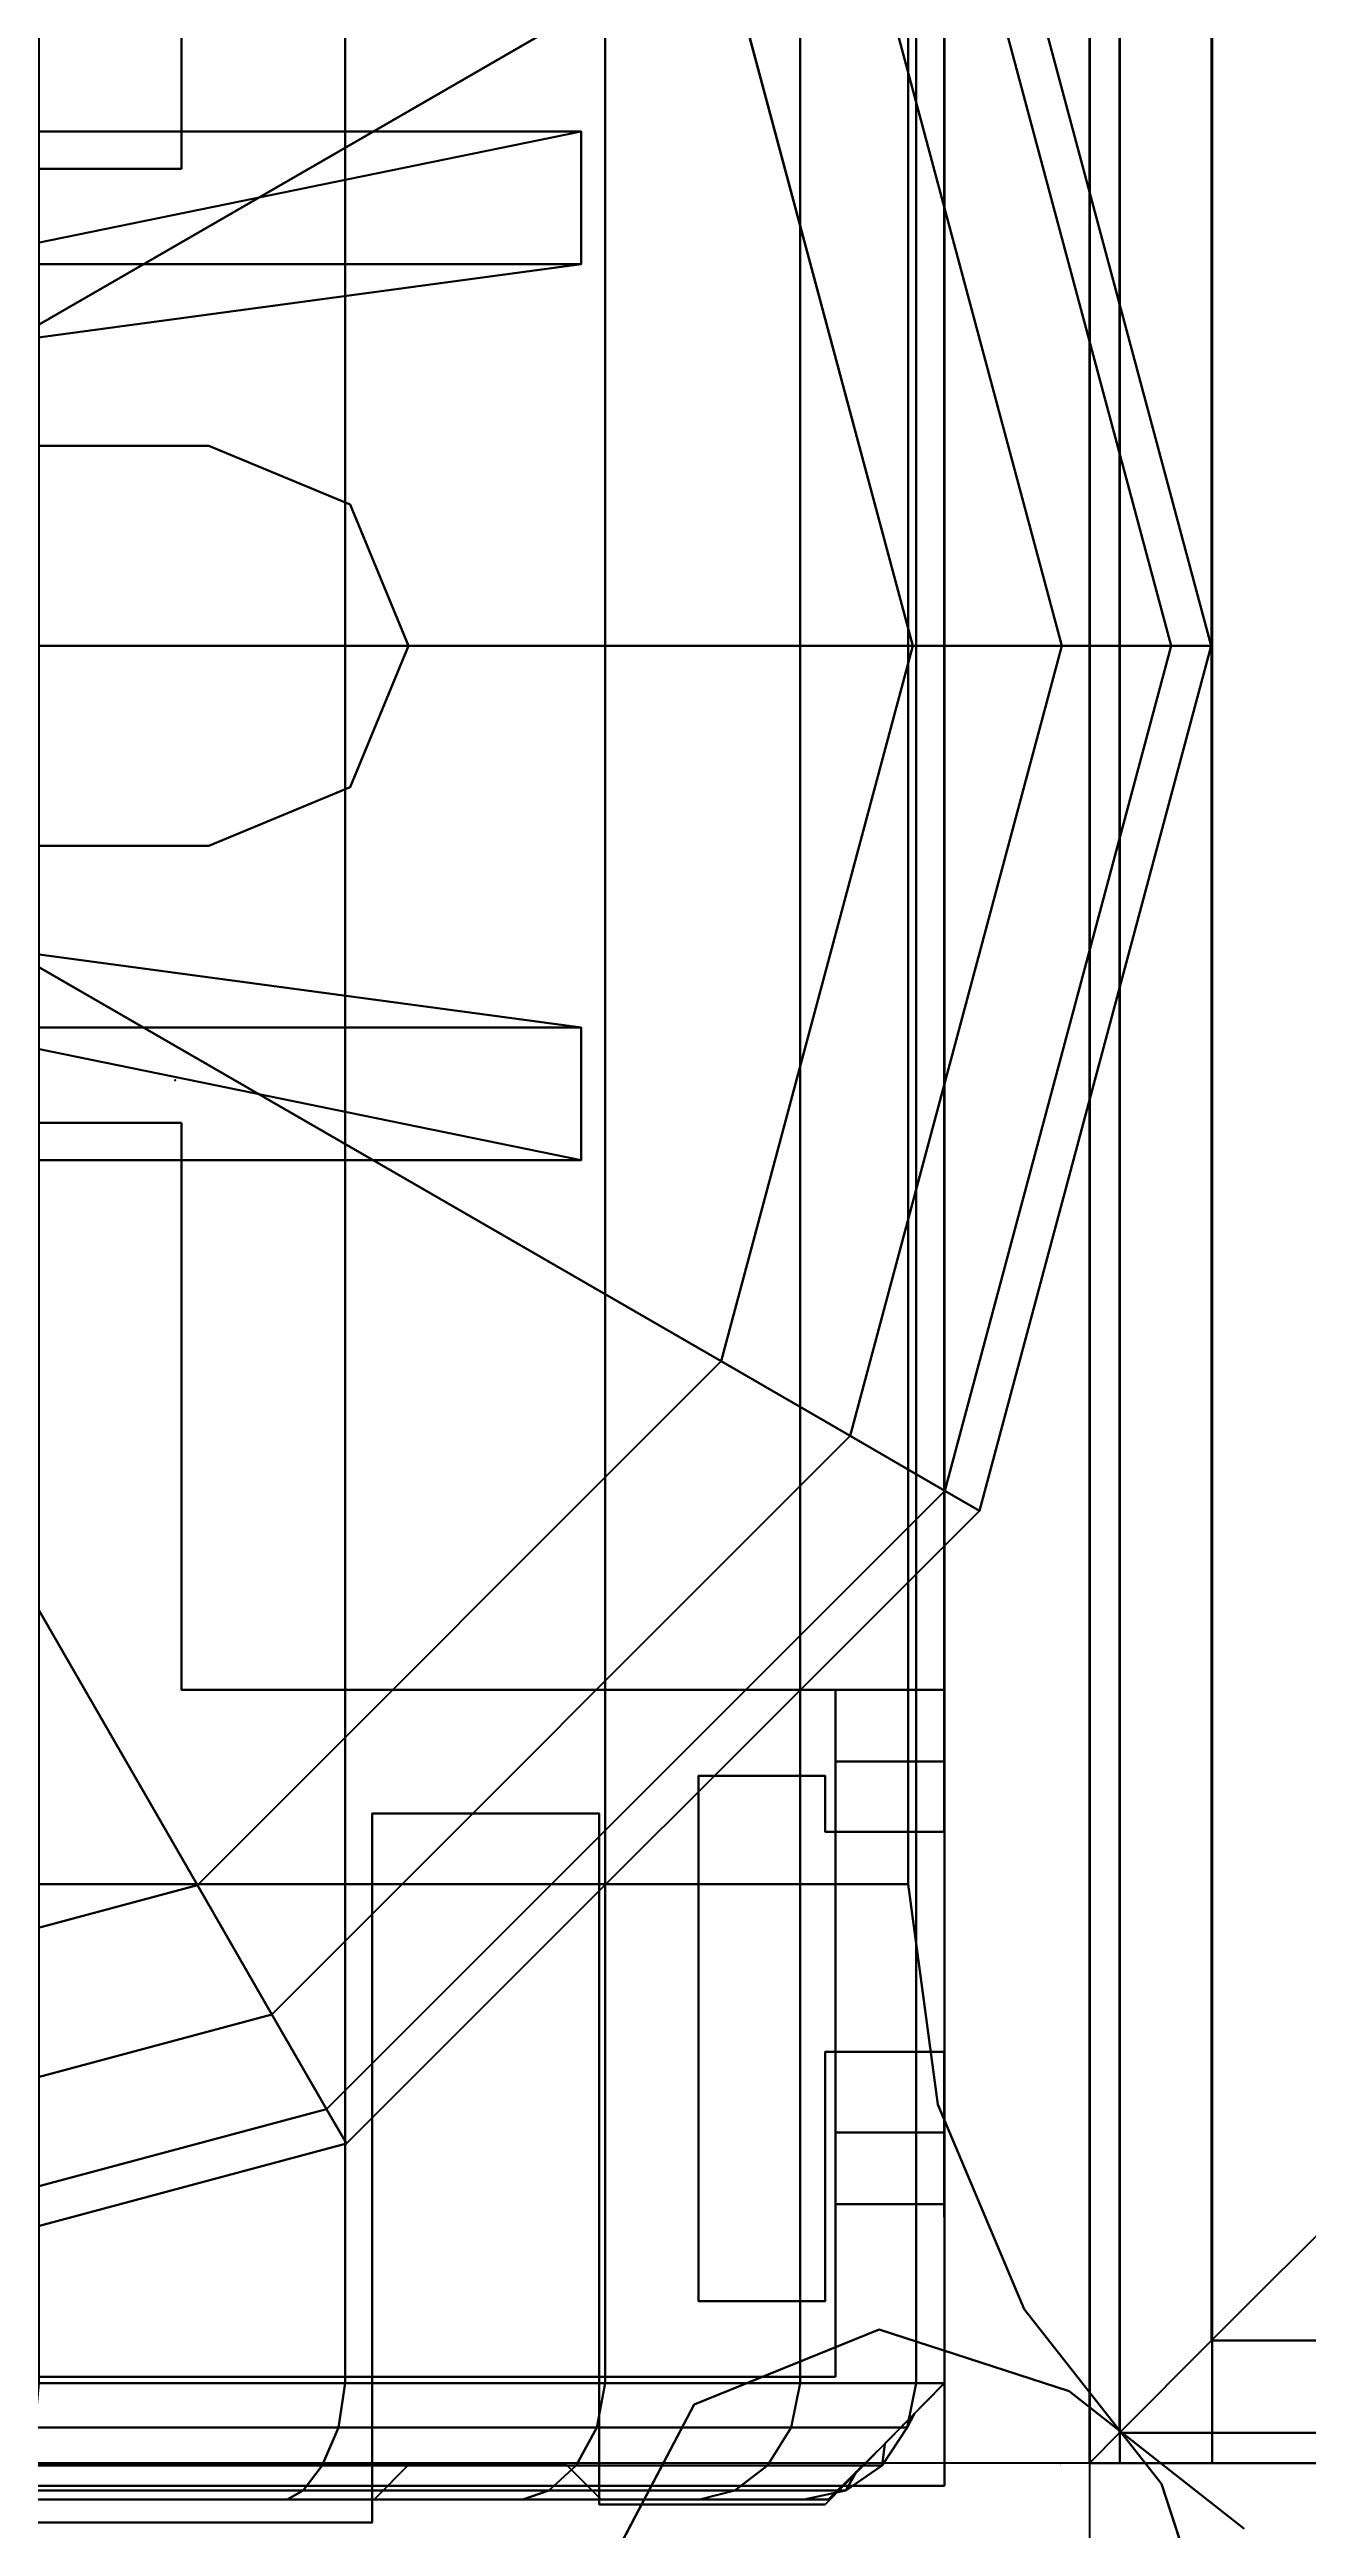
# Model space of a CAD drawing. Extents: x -170 to 1783, y -20 to 1205.
# Drawn here: x 1083.008 to 1083.699, y 279.7 to 281.063 of the extents above; entities that cross this region are included whole.
import ezdxf
from ezdxf.enums import TextEntityAlignment as Align

# ---------------------------------------------------------------- set-up
doc = ezdxf.new("R2010")
doc.units = 0
doc.header["$LTSCALE"] = 96
doc.header["$MEASUREMENT"] = 0
for name, color, linetype in [('A-FURN-3-PANEL-GLIDE', 7, 'Continuous'), ('A-FURN-3-PANEL-GLIDE-HOUSING', 7, 'Continuous'), ('A-FURN-3-PANEL-RACE', 7, 'Continuous'), ('A-FURN-3-PANEL-TOPCAP', 7, 'Continuous'), ('A-FURN-3-PANEL-TRIM', 7, 'Continuous'), ('A-FURN-P-PNLS', 7, 'Continuous'), ('A-FURN-P-PNLS-POWR', 7, 'Continuous'), ('A-FURN-P-WKSF', 7, 'Continuous'), ('MAIN_ELECTRICAL', 7, 'Continuous'), ('MAIN_FURN', 7, 'Continuous'), ('MAIN_PANEL', 7, 'Continuous'), ('MAIN_U-PANEL-CONN', 7, 'Continuous'), ('MAIN_WKSURF', 7, 'Continuous'), ('SM', 7, 'Continuous')]:
    doc.layers.add(name, color=color, linetype=linetype)

# ---------------------------------------------------------------- blocks, each defined once
blk = doc.blocks.new('EC-EFN-256')
at = {"layer": 'A-FURN-3-PANEL-TRIM', "color": 60, "linetype": 'Continuous'}
for points, invisible_edges in [([(-0.0735, -0.1159, 3.5747), (0.6, -0.1348, 3.5747), (0.0361, 0.0847, 3.5747), (-0.0395, -0.0114, 3.5747)], 3), ([(-0.0735, -0.1159, 4.2397), (-0.0395, -0.0114, 4.2397), (0.0361, 0.0847, 4.2397), (0.6, -0.1348, 4.2397)], 12), ([(-0.0735, -0.1159, 3.8013), (-0.0395, -0.0114, 3.8013), (0.0361, 0.0847, 3.8013), (0.6, -0.1348, 3.8013)], 12), ([(-0.0735, -0.1159, 4.013), (0.6, -0.1348, 4.013), (0.0361, 0.0847, 4.013), (-0.0395, -0.0114, 4.013)], 3), ([(0.065, -0.269, 3.5747), (0.6, -0.1348, 3.5747), (-0.0735, -0.1159, 3.5747), (-0.0322, -0.2178, 3.5747)], 3), ([(0.065, -0.269, 4.2397), (-0.0322, -0.2178, 4.2397), (-0.0735, -0.1159, 4.2397), (0.6, -0.1348, 4.2397)], 12), ([(0.065, -0.269, 3.8013), (-0.0322, -0.2178, 3.8013), (-0.0735, -0.1159, 3.8013), (0.6, -0.1348, 3.8013)], 12), ([(0.065, -0.269, 4.013), (0.6, -0.1348, 4.013), (-0.0735, -0.1159, 4.013), (-0.0322, -0.2178, 4.013)], 3)]:
    blk.add_3dface(points, dxfattribs=dict(at, invisible_edges=invisible_edges))
for points in [[(-0.0395, -0.0114, 4.013), (0.0361, 0.0847, 4.013), (0.0361, 0.0847, 4.2397), (-0.0395, -0.0114, 4.2397)], [(-0.0395, -0.0114, 3.5747), (0.0361, 0.0847, 3.5747), (0.0361, 0.0847, 3.8013), (-0.0395, -0.0114, 3.8013)], [(-0.0735, -0.1159, 4.013), (-0.0395, -0.0114, 4.013), (-0.0395, -0.0114, 4.2397), (-0.0735, -0.1159, 4.2397)], [(-0.0735, -0.1159, 3.5747), (-0.0395, -0.0114, 3.5747), (-0.0395, -0.0114, 3.8013), (-0.0735, -0.1159, 3.8013)], [(-0.0322, -0.2178, 4.013), (-0.0735, -0.1159, 4.013), (-0.0735, -0.1159, 4.2397), (-0.0322, -0.2178, 4.2397)], [(-0.0322, -0.2178, 3.5747), (-0.0735, -0.1159, 3.5747), (-0.0735, -0.1159, 3.8013), (-0.0322, -0.2178, 3.8013)], [(0.065, -0.269, 4.013), (-0.0322, -0.2178, 4.013), (-0.0322, -0.2178, 4.2397), (0.065, -0.269, 4.2397)], [(0.065, -0.269, 3.5747), (-0.0322, -0.2178, 3.5747), (-0.0322, -0.2178, 3.8013), (0.065, -0.269, 3.8013)]]:
    blk.add_3dface(points, dxfattribs=at)
at = {"layer": 'A-FURN-P-PNLS', "color": 60, "linetype": 'Continuous'}
for p, q in [((0, 0), (0, 2)), ((24, 0), (0, 0))]:
    blk.add_line(p, q, dxfattribs=at)
at = {"layer": 'MAIN_PANEL', "color": 7, "linetype": 'Continuous'}
for p in [(0, 0), (0, 0, 55.663), (0, 0), (0, 0)]:
    blk.add_point(p, dxfattribs=at)
blk = doc.blocks.new('EC-EFP-444')
at = {"layer": 'A-FURN-3-PANEL-GLIDE', "color": 20, "linetype": 'Continuous'}
for points in [[(47.115, 1.2025, 0.3285), (47.115, 1.7875, 0.3285), (47.5088, 1.682, 0.3285), (47.2163, 1.1754, 0.3285)], [(47.2163, 1.1754, 0.3285), (47.5088, 1.682, 0.3285), (47.797, 1.3937, 0.3285), (47.2904, 1.1013, 0.3285)], [(47.9202, 1.4649, 0.2464), (47.9392, 1.4759, 0.1642), (48.0667, 1, 0.1642), (48.0447, 1, 0.2464)], [(47.9392, 1.4759, 0.1642), (47.9202, 1.4649, 0.0821), (48.0447, 1, 0.0821), (48.0667, 1, 0.1642)], [(47.8681, 1.4348, 0.3065), (47.9202, 1.4649, 0.2464), (48.0447, 1, 0.2464), (47.9846, 1, 0.3065)], [(47.9202, 1.4649, 0.0821), (47.8681, 1.4348, 0.022), (47.9846, 1, 0.022), (48.0447, 1, 0.0821)], [(47.797, 1.3937, 0.3285), (47.8681, 1.4348, 0.3065), (47.9846, 1, 0.3065), (47.9025, 1, 0.3285)], [(47.8681, 1.4348, 0.022), (47.797, 1.3937), (47.9025, 1), (47.9846, 1, 0.022)], [(47.2904, 1.1013, 0.3285), (47.797, 1.3937, 0.3285), (47.9025, 1, 0.3285), (47.3175, 1, 0.3285)], [(47.3175, 1, 0.3285), (47.9025, 1, 0.3285), (47.797, 0.6063, 0.3285), (47.2904, 0.8988, 0.3285)], [(47.9025, 1, 0.3285), (47.9846, 1, 0.3065), (47.8681, 0.5652, 0.3065), (47.797, 0.6063, 0.3285)], [(47.9846, 1, 0.022), (47.9025, 1), (47.797, 0.6063), (47.8681, 0.5652, 0.022)], [(47.9846, 1, 0.3065), (48.0447, 1, 0.2464), (47.9202, 0.5351, 0.2464), (47.8681, 0.5652, 0.3065)], [(48.0447, 1, 0.0821), (47.9846, 1, 0.022), (47.8681, 0.5652, 0.022), (47.9202, 0.5351, 0.0821)], [(48.0447, 1, 0.2464), (48.0667, 1, 0.1642), (47.9392, 0.5241, 0.1642), (47.9202, 0.5351, 0.2464)], [(48.0667, 1, 0.1642), (48.0447, 1, 0.0821), (47.9202, 0.5351, 0.0821), (47.9392, 0.5241, 0.1642)], [(47.2904, 0.8988, 0.3285), (47.797, 0.6063, 0.3285), (47.5088, 0.318, 0.3285), (47.2163, 0.8246, 0.3285)], [(47.2163, 0.8246, 0.3285), (47.5088, 0.318, 0.3285), (47.115, 0.2125, 0.3285), (47.115, 0.7975, 0.3285)], [(47.797, 0.6063, 0.3285), (47.8681, 0.5652, 0.3065), (47.5498, 0.2469, 0.3065), (47.5088, 0.318, 0.3285)], [(47.8681, 0.5652, 0.022), (47.797, 0.6063), (47.5088, 0.318), (47.5498, 0.2469, 0.022)], [(47.8681, 0.5652, 0.3065), (47.9202, 0.5351, 0.2464), (47.5799, 0.1948, 0.2464), (47.5498, 0.2469, 0.3065)], [(47.9202, 0.5351, 0.0821), (47.8681, 0.5652, 0.022), (47.5498, 0.2469, 0.022), (47.5799, 0.1948, 0.0821)], [(47.9202, 0.5351, 0.2464), (47.9392, 0.5241, 0.1642), (47.5909, 0.1758, 0.1642), (47.5799, 0.1948, 0.2464)], [(47.9392, 0.5241, 0.1642), (47.9202, 0.5351, 0.0821), (47.5799, 0.1948, 0.0821), (47.5909, 0.1758, 0.1642)], [(47.5088, 0.318, 0.3285), (47.5498, 0.2469, 0.3065), (47.115, 0.1304, 0.3065), (47.115, 0.2125, 0.3285)], [(47.5498, 0.2469, 0.022), (47.5088, 0.318), (47.115, 0.2125), (47.115, 0.1304, 0.022)], [(47.5498, 0.2469, 0.3065), (47.5799, 0.1948, 0.2464), (47.115, 0.0703, 0.2464), (47.115, 0.1304, 0.3065)], [(47.5799, 0.1948, 0.0821), (47.5498, 0.2469, 0.022), (47.115, 0.1304, 0.022), (47.115, 0.0703, 0.0821)], [(47.5799, 0.1948, 0.2464), (47.5909, 0.1758, 0.1642), (47.115, 0.0483, 0.1642), (47.115, 0.0703, 0.2464)], [(47.5909, 0.1758, 0.1642), (47.5799, 0.1948, 0.0821), (47.115, 0.0703, 0.0821), (47.115, 0.0483, 0.1642)]]:
    blk.add_3dface(points, dxfattribs=at)
at = {"layer": 'A-FURN-3-PANEL-GLIDE', "color": 20, "linetype": 'Continuous', "invisible_edges": 12}
for points in [[(47.115, 1), (47.5088, 1.682), (47.115, 1.7875)], [(47.115, 1), (47.797, 1.3937), (47.5088, 1.682)], [(47.115, 1), (47.9025, 1), (47.797, 1.3937)], [(47.115, 1), (47.115, 0.2125), (47.5088, 0.318)], [(47.115, 1), (47.5088, 0.318), (47.797, 0.6063)], [(47.115, 1), (47.797, 0.6063), (47.9025, 1)]]:
    blk.add_3dface(points, dxfattribs=at)
at = {"layer": 'A-FURN-3-PANEL-GLIDE-HOUSING', "color": 40, "linetype": 'Continuous'}
for points in [[(47.3151, 1.2001, 2.2447), (47.72, 1.283, 3.3867), (47.72, 1.283, 3.5747), (47.115, 1.283, 3.5747)], [(47.72, 1.21, 3.3867), (47.72, 1.283, 3.3867), (47.3151, 1.2001, 2.2447), (47.2635, 1.1485, 2.2447)], [(47.72, 1.21, 3.3867), (47.72, 1.21, 3.5747), (47.72, 1.283, 3.5747), (47.72, 1.283, 3.3867)], [(47.115, 1.21, 3.5747), (47.72, 1.21, 3.5747), (47.72, 1.21, 3.3867), (47.2635, 1.1485, 2.2447)], [(47.3884, 1.11, 2.2447), (47.3884, 1.11, 1.7347), (47.515, 1.11, 1.7347), (47.515, 1.11, 2.2447)], [(47.5928, 1.0778, 2.2447), (47.515, 1.11, 2.2447), (47.515, 1.11, 1.7347), (47.5928, 1.0778, 1.7347)], [(47.625, 1, 2.2447), (47.5928, 1.0778, 2.2447), (47.5928, 1.0778, 1.7347), (47.625, 1, 1.7347)], [(47.5928, 0.9222, 2.2447), (47.625, 1, 2.2447), (47.625, 1, 1.7347), (47.5928, 0.9222, 1.7347)], [(47.515, 0.89, 2.2447), (47.5928, 0.9222, 2.2447), (47.5928, 0.9222, 1.7347), (47.515, 0.89, 1.7347)], [(47.515, 0.89, 1.7347), (47.3568, 0.89, 1.7347), (47.3568, 0.89, 2.2447), (47.515, 0.89, 2.2447)], [(47.72, 0.79, 3.3867), (47.72, 0.79, 3.5747), (47.115, 0.79, 3.5747), (47.2635, 0.8515, 2.2447)], [(47.72, 0.717, 3.3867), (47.72, 0.79, 3.3867), (47.2635, 0.8515, 2.2447), (47.3151, 0.7999, 2.2447)], [(47.3151, 0.7999, 2.2447), (47.115, 0.717, 3.5747), (47.72, 0.717, 3.5747), (47.72, 0.717, 3.3867)], [(47.72, 0.79, 3.5747), (47.72, 0.79, 3.3867), (47.72, 0.717, 3.3867), (47.72, 0.717, 3.5747)]]:
    blk.add_3dface(points, dxfattribs=at)
for points, invisible_edges in [([(47.72, 1.283, 3.5747), (47.72, 1.21, 3.5747), (47.115, 1.21, 3.5747), (47.115, 1.283, 3.5747)], 4), ([(47.398, 1, 1.7347), (47.515, 1.11, 1.7347), (47.3884, 1.11, 1.7347)], 13), ([(47.398, 1, 2.2447), (47.3884, 1.11, 2.2447), (47.515, 1.11, 2.2447)], 13), ([(47.398, 1, 1.7347), (47.515, 0.89, 1.7347), (47.515, 1.11, 1.7347)], 15), ([(47.398, 1, 2.2447), (47.515, 1.11, 2.2447), (47.515, 0.89, 2.2447)], 15), ([(47.515, 0.89, 1.7347), (47.5928, 0.9222, 1.7347), (47.5928, 1.0778, 1.7347), (47.515, 1.11, 1.7347)], 10), ([(47.515, 0.89, 2.2447), (47.515, 1.11, 2.2447), (47.5928, 1.0778, 2.2447), (47.5928, 0.9222, 2.2447)], 5), ([(47.5928, 0.9222, 2.2447), (47.5928, 1.0778, 2.2447), (47.625, 1, 2.2447)], 1), ([(47.5928, 0.9222, 1.7347), (47.625, 1, 1.7347), (47.5928, 1.0778, 1.7347)], 12), ([(47.515, 0.89, 1.7347), (47.398, 1, 1.7347), (47.3568, 0.89, 1.7347)], 3), ([(47.515, 0.89, 2.2447), (47.3568, 0.89, 2.2447), (47.398, 1, 2.2447)], 14), ([(47.72, 0.79, 3.5747), (47.72, 0.717, 3.5747), (47.115, 0.717, 3.5747), (47.115, 0.79, 3.5747)], 4)]:
    blk.add_3dface(points, dxfattribs=dict(at, invisible_edges=invisible_edges))
at = {"layer": 'A-FURN-3-PANEL-RACE', "color": 40, "linetype": 'Continuous'}
for points, invisible_edges in [([(47.5, 1.2625, 0.3963), (47.5, 1.5745, 0.3963), (0.5, 1.5745, 0.3963), (45.902, 1.2625, 0.3963)], 6), ([(47.5, 1.2625, 0.4563), (45.902, 1.2625, 0.4563), (0.5, 1.5745, 0.4563), (47.5, 1.5745, 0.4563)], 6), ([(0.5, 0.7375, 0.4563), (2.098, 0.7375, 0.4563), (47.5, 0.4255, 0.4563), (0.5, 0.4255, 0.4563)], 6), ([(0.5, 0.7375, 0.3963), (0.5, 0.4255, 0.3963), (47.5, 0.4255, 0.3963), (2.098, 0.7375, 0.3963)], 6), ([(45.902, 0.7375, 0.4563), (47.5, 0.7375, 0.4563), (47.5, 0.4255, 0.4563), (2.098, 0.7375, 0.4563)], 12), ([(45.902, 0.7375, 0.3963), (2.098, 0.7375, 0.3963), (47.5, 0.4255, 0.3963), (47.5, 0.7375, 0.3963)], 3), ([(0.5, 0.4255, 0.3963), (0.08, 0.4255, 0.3963), (0.08, -0.0125, 0.3963), (47.92, -0.0125, 0.3963)], 8), ([(0.5, 0.4255, 0.4563), (47.86, 0.0475, 0.4563), (0.14, 0.0475, 0.4563), (0.14, 0.4255, 0.4563)], 1), ([(47.5, 0.4255, 0.3963), (0.5, 0.4255, 0.3963), (47.92, -0.0125, 0.3963), (47.92, 0.4255, 0.3963)], 3), ([(47.5, 0.4255, 0.4563), (47.86, 0.4255, 0.4563), (47.86, 0.0475, 0.4563), (0.5, 0.4255, 0.4563)], 12), ([(47.5, 0.4255, 0.3963), (47.92, 0.4255, 0.3963), (47.86, 0.4255, 0.4563), (47.5, 0.4255, 0.4563)], 2), ([(47.92, 0.4255, 0.3963), (47.92, 0.4255, 1.7894), (47.86, 0.4255, 1.7894), (47.86, 0.4255, 0.4563)], 8), ([(47.86, 0.4255, 1.7894), (47.86, 0.386, 1.7894), (47.86, 0.1819, 1.4986), (47.86, 0.4255, 0.4563)], 4), ([(47.86, 0.4255, 0.4563), (47.86, 0.1819, 1.4986), (47.86, 0.1425, 1.4986), (47.86, 0.0475, 0.4563)], 5), ([(47.86, 0.1425, 3.1951), (47.86, 0.4255, 3.245), (47.86, 0.4255, 3.515), (47.86, 0.0475, 3.515)], 8), ([(47.86, 0.4255, 3.515), (47.92, 0.4255, 3.515), (47.92, -0.0125, 3.515), (47.86, 0.0475, 3.515)], 4), ([(47.92, 0.386, 1.7894), (47.92, 0.4255, 1.7894), (47.92, 0.4255, 0.3963), (47.92, 0.1819, 1.4986)], 4), ([(47.92, 0.1819, 1.4986), (47.92, 0.4255, 0.3963), (47.92, -0.0125, 0.3963), (47.92, 0.1425, 1.4986)], 5), ([(47.92, 0.4255, 3.245), (47.92, 0.1425, 3.1951), (47.92, -0.0125, 3.515), (47.92, 0.4255, 3.515)], 2), ([(47.86, 0.0475, 0.4563), (47.86, 0.1425, 1.4986), (47.86, 0.1425, 3.1951), (47.86, 0.0475, 3.515)], 5), ([(47.92, 0.1425, 3.1951), (47.92, 0.1425, 1.4986), (47.92, -0.0125, 0.3963), (47.92, -0.0125, 3.515)], 10), ([(0.14, 0.0475, 0.4563), (47.86, 0.0475, 0.4563), (47.86, 0.0475, 3.515), (0.14, 0.0475, 3.515)], 4), ([(47.86, 0.0475, 3.515), (47.92, -0.0125, 3.515), (47.4, -0.0125, 3.515), (47.4, 0.0475, 3.515)], 1), ([(47.92, -0.0125, 3.515), (47.92, -0.0125, 0.3963), (0.08, -0.0125, 0.3963), (0.08, -0.0125, 3.515)], 8)]:
    blk.add_3dface(points, dxfattribs=dict(at, invisible_edges=invisible_edges))
for points in [[(47.5, 1.2625, 0.3963), (47.5, 1.2625, 0.4563), (47.5, 1.5745, 0.4563), (47.5, 1.5745, 0.3963)], [(47.5, 1.2625, 0.4563), (47.5, 1.2625, 0.3963), (45.902, 1.2625, 0.3963), (45.902, 1.2625, 0.4563)], [(47.5, 0.7375, 0.4563), (45.902, 0.7375, 0.4563), (45.902, 0.7375, 0.3963), (47.5, 0.7375, 0.3963)], [(47.5, 0.7375, 0.3963), (47.5, 0.4255, 0.3963), (47.5, 0.4255, 0.4563), (47.5, 0.7375, 0.4563)], [(47.86, 0.4255, 3.245), (47.92, 0.4255, 3.245), (47.92, 0.4255, 3.515), (47.86, 0.4255, 3.515)], [(47.92, 0.4255, 1.7894), (47.92, 0.386, 1.7894), (47.86, 0.386, 1.7894), (47.86, 0.4255, 1.7894)], [(47.86, 0.1425, 3.1951), (47.92, 0.1425, 3.1951), (47.92, 0.4255, 3.245), (47.86, 0.4255, 3.245)], [(47.92, 0.386, 1.7894), (47.92, 0.1819, 1.4986), (47.86, 0.1819, 1.4986), (47.86, 0.386, 1.7894)], [(47.92, 0.1819, 1.4986), (47.92, 0.1425, 1.4986), (47.86, 0.1425, 1.4986), (47.86, 0.1819, 1.4986)], [(47.86, 0.1425, 1.4986), (47.92, 0.1425, 1.4986), (47.92, 0.1425, 3.1951), (47.86, 0.1425, 3.1951)]]:
    blk.add_3dface(points, dxfattribs=at)
at = {"layer": 'A-FURN-3-PANEL-TOPCAP', "color": 60, "linetype": 'Continuous'}
for points, invisible_edges in [([(47.324, 2.02, 43.635), (47.324, -0.02, 43.635), (47.606, -0.02, 43.635), (47.606, 2.02, 43.635)], 5), ([(47.606, 2.02, 43.635), (47.606, -0.02, 43.635), (47.6259, 0, 43.635), (47.6259, 2, 43.635)], 5), ([(47.711, 2, 43.635), (47.711, 0, 43.635), (47.731, -0.02, 43.635), (47.731, 2.02, 43.635)], 5), ([(47.856, -0.02, 43.635), (47.856, 2.02, 43.635), (47.731, 2.02, 43.635), (47.731, -0.02, 43.635)], 5), ([(47.8715, 2.0047, 43.635), (47.856, 2.02, 43.635), (47.856, -0.02, 43.635), (47.8715, -0.0047, 43.635)], 10), ([(47.8715, -0.0047, 43.635), (47.8871, 0.0106, 43.635), (47.8871, 1.9894, 43.635), (47.8715, 2.0047, 43.635)], 10), ([(47.711, 0, 43.635), (47.711, 2, 43.635), (47.6259, 2, 43.635), (47.6259, 0, 43.635)], 5), ([(47.9035, 1.9727, 43.635), (47.8871, 1.9894, 43.635), (47.8871, 0.0106, 43.635), (47.9035, 0.0273, 43.635)], 10), ([(47.9035, 0.0273, 43.635), (47.92, 0.044, 43.635), (47.92, 1.956, 43.635), (47.9035, 1.9727, 43.635)], 8), ([(47.4431, 0, 43.998), (47.4331, -0.02, 43.9807), (47.3404, -0.02, 44.0218), (47.3456, 0, 44.0411)], 5), ([(47.4856, 0, 44.0717), (47.4431, 0, 43.998), (47.3456, 0, 44.0411), (47.3676, 0, 44.1232)], 5), ([(47.4956, -0.02, 44.0891), (47.4856, 0, 44.0717), (47.3676, 0, 44.1232), (47.3727, -0.02, 44.1426)], 5), ([(47.5252, 0, 43.9301), (47.5111, -0.02, 43.9159), (47.4331, -0.02, 43.9807), (47.4431, 0, 43.998)], 5), ([(47.5854, 0, 43.9903), (47.5252, 0, 43.9301), (47.4431, 0, 43.998), (47.4856, 0, 44.0717)], 5), ([(47.5995, -0.02, 44.0044), (47.5854, 0, 43.9903), (47.4856, 0, 44.0717), (47.4956, -0.02, 44.0891)], 5), ([(47.5858, 0, 43.8424), (47.5685, -0.02, 43.8323), (47.5111, -0.02, 43.9159), (47.5252, 0, 43.9301)], 5), ([(47.6595, 0, 43.8849), (47.5858, 0, 43.8424), (47.5252, 0, 43.9301), (47.5854, 0, 43.9903)], 5), ([(47.6202, 0, 43.7415), (47.601, -0.02, 43.7363), (47.5685, -0.02, 43.8323), (47.5858, 0, 43.8424)], 5), ([(47.6768, -0.02, 43.8949), (47.6595, 0, 43.8849), (47.5854, 0, 43.9903), (47.5995, -0.02, 44.0044)], 5), ([(47.7024, 0, 43.7635), (47.6202, 0, 43.7415), (47.5858, 0, 43.8424), (47.6595, 0, 43.8849)], 5), ([(47.6259, 0, 43.635), (47.606, -0.02, 43.635), (47.601, -0.02, 43.7363), (47.6202, 0, 43.7415)], 4), ([(47.711, 0, 43.635), (47.6259, 0, 43.635), (47.6202, 0, 43.7415), (47.7024, 0, 43.7635)], 4), ([(47.7217, -0.02, 43.7687), (47.7024, 0, 43.7635), (47.6595, 0, 43.8849), (47.6768, -0.02, 43.8949)], 5), ([(47.731, -0.02, 43.635), (47.711, 0, 43.635), (47.7024, 0, 43.7635), (47.7217, -0.02, 43.7687)], 4), ([(47.4331, -0.02, 43.9807), (47.2545, -0.02, 43.7554), (47.221, -0.02, 43.7693), (47.3404, -0.02, 44.0218)], 5), ([(47.2545, -0.02, 43.7554), (47.4331, -0.02, 43.9807), (47.5111, -0.02, 43.9159), (47.2833, -0.02, 43.7333)], 5), ([(47.5685, -0.02, 43.8323), (47.3054, -0.02, 43.7045), (47.2833, -0.02, 43.7333), (47.5111, -0.02, 43.9159)], 5), ([(47.3054, -0.02, 43.7045), (47.5685, -0.02, 43.8323), (47.601, -0.02, 43.7363), (47.3193, -0.02, 43.671)], 5), ([(47.3193, -0.02, 43.671), (47.601, -0.02, 43.7363), (47.606, -0.02, 43.635), (47.324, -0.02, 43.635)], 1), ([(47.5581, -0.02, 44.1974), (47.4956, -0.02, 44.0891), (47.3727, -0.02, 44.1426), (47.4051, -0.02, 44.2633)], 5), ([(47.6879, -0.02, 44.0929), (47.5995, -0.02, 44.0044), (47.4956, -0.02, 44.0891), (47.5581, -0.02, 44.1974)], 5), ([(47.7851, -0.02, 43.9575), (47.6768, -0.02, 43.8949), (47.5995, -0.02, 44.0044), (47.6879, -0.02, 44.0929)], 5), ([(47.8425, -0.02, 43.8011), (47.7217, -0.02, 43.7687), (47.6768, -0.02, 43.8949), (47.7851, -0.02, 43.9575)], 5), ([(47.856, -0.02, 43.635), (47.731, -0.02, 43.635), (47.7217, -0.02, 43.7687), (47.8425, -0.02, 43.8011)], 4)]:
    blk.add_3dface(points, dxfattribs=dict(at, invisible_edges=invisible_edges))
for points in [[(47.5901, 0.044, 44.2528), (47.4216, 0.044, 44.3252), (47.4216, 1.956, 44.3252), (47.5901, 1.956, 44.2528)], [(47.7332, 0.044, 44.1382), (47.5901, 0.044, 44.2528), (47.5901, 1.956, 44.2528), (47.7332, 1.956, 44.1382)], [(47.8405, 0.044, 43.9895), (47.7332, 0.044, 44.1382), (47.7332, 1.956, 44.1382), (47.8405, 1.956, 43.9895)], [(47.9043, 0.044, 43.8177), (47.8405, 0.044, 43.9895), (47.8405, 1.956, 43.9895), (47.9043, 1.956, 43.8177)], [(47.92, 0.044, 43.635), (47.9043, 0.044, 43.8177), (47.9043, 1.956, 43.8177), (47.92, 1.956, 43.635)], [(47.5901, 0.044, 44.2528), (47.5864, 0.0195, 44.248), (47.4194, 0.0195, 44.3203), (47.4216, 0.044, 44.3252)], [(47.7332, 0.044, 44.1382), (47.7287, 0.0195, 44.1337), (47.5864, 0.0195, 44.248), (47.5901, 0.044, 44.2528)], [(47.8405, 0.044, 43.9895), (47.8356, 0.0195, 43.9859), (47.7287, 0.0195, 44.1337), (47.7332, 0.044, 44.1382)], [(47.9043, 0.044, 43.8177), (47.8994, 0.0195, 43.8155), (47.8356, 0.0195, 43.9859), (47.8405, 0.044, 43.9895)], [(47.92, 0.044, 43.635), (47.9035, 0.0273, 43.635), (47.8994, 0.0195, 43.8155), (47.9043, 0.044, 43.8177)], [(47.9035, 0.0273, 43.635), (47.8871, 0.0106, 43.635), (47.8857, -0.0013, 43.8104), (47.8994, 0.0195, 43.8155)], [(47.5864, 0.0195, 44.248), (47.5775, -0.0013, 44.2349), (47.4143, -0.0013, 44.3065), (47.4194, 0.0195, 44.3203)], [(47.7287, 0.0195, 44.1337), (47.7172, -0.0013, 44.1222), (47.5775, -0.0013, 44.2349), (47.5864, 0.0195, 44.248)], [(47.8356, 0.0195, 43.9859), (47.8226, -0.0013, 43.977), (47.7172, -0.0013, 44.1222), (47.7287, 0.0195, 44.1337)], [(47.8994, 0.0195, 43.8155), (47.8857, -0.0013, 43.8104), (47.8226, -0.0013, 43.977), (47.8356, 0.0195, 43.9859)], [(47.8871, 0.0106, 43.635), (47.8715, -0.0047, 43.635), (47.8656, -0.0151, 43.8047), (47.8857, -0.0013, 43.8104)], [(47.5775, -0.0013, 44.2349), (47.5669, -0.0151, 44.2168), (47.4087, -0.0151, 44.2864), (47.4143, -0.0013, 44.3065)], [(47.7172, -0.0013, 44.1222), (47.7022, -0.0151, 44.1072), (47.5669, -0.0151, 44.2168), (47.5775, -0.0013, 44.2349)], [(47.8226, -0.0013, 43.977), (47.8045, -0.0151, 43.9663), (47.7022, -0.0151, 44.1072), (47.7172, -0.0013, 44.1222)], [(47.8857, -0.0013, 43.8104), (47.8656, -0.0151, 43.8047), (47.8045, -0.0151, 43.9663), (47.8226, -0.0013, 43.977)], [(47.8715, -0.0047, 43.635), (47.856, -0.02, 43.635), (47.8425, -0.02, 43.8011), (47.8656, -0.0151, 43.8047)], [(47.5669, -0.0151, 44.2168), (47.5581, -0.02, 44.1974), (47.4051, -0.02, 44.2633), (47.4087, -0.0151, 44.2864)], [(47.7022, -0.0151, 44.1072), (47.6879, -0.02, 44.0929), (47.5581, -0.02, 44.1974), (47.5669, -0.0151, 44.2168)], [(47.8045, -0.0151, 43.9663), (47.7851, -0.02, 43.9575), (47.6879, -0.02, 44.0929), (47.7022, -0.0151, 44.1072)], [(47.8656, -0.0151, 43.8047), (47.8425, -0.02, 43.8011), (47.7851, -0.02, 43.9575), (47.8045, -0.0151, 43.9663)]]:
    blk.add_3dface(points, dxfattribs=at)
at = {"layer": 'A-FURN-3-PANEL-TRIM', "color": 60, "linetype": 'Continuous'}
for points, invisible_edges in [([(47.4, 2.1348, 3.5747), (47.4, 0.3185, 3.5747), (47.9, 0.3185, 3.5747), (47.9, 1.6815, 3.5747)], 10), ([(47.4, 2.1348, 4.2397), (47.9, 1.6815, 4.2397), (47.9, 0.3185, 4.2397), (47.4, 0.3185, 4.2397)], 5), ([(47.605, -0.0328, 43.635), (47.3224, -0.0328, 43.635), (47.3224, 2.0328, 43.635), (47.605, 2.0328, 43.635)], 8), ([(47.8543, 1.6527, 43.635), (47.9198, 1.6527, 43.635), (47.9198, 0.3473, 43.635), (47.8543, 0.3473, 43.635)], 8), ([(47.7299, 0.3574, 43.635), (47.605, 0.3574, 43.635), (47.605, 1.6426, 43.635), (47.7299, 1.6426, 43.635)], 10), ([(47.8543, 0.3782, 43.635), (47.7845, 0.3782, 43.635), (47.7845, 1.6218, 43.635), (47.8543, 1.6218, 43.635)], 10), ([(47.9, 0.3185, 3.8013), (47.4, -0.1348, 3.8013), (47.9639, 0.0847, 3.8013), (47.9163, 0.1973, 3.8013)], 3), ([(47.9, 0.3185, 4.013), (47.9163, 0.1973, 4.013), (47.9639, 0.0847, 4.013), (47.4, -0.1348, 4.013)], 12), ([(47.9, 0.3185, 3.8013), (47.4, 0.3185, 3.8013), (47.4, -0.1348, 3.8013)], 12), ([(47.4, -0.1348, 4.013), (47.4, 0.3185, 4.013), (47.9, 0.3185, 4.013)], 12), ([(47.9198, 0.2263, 43.635), (47.92, 0.044, 43.635), (47.8543, -0.0228, 43.635), (47.8543, 0.2263, 43.635)], 4), ([(47.9639, 0.0847, 3.8013), (47.4, -0.1348, 3.8013), (48.0735, -0.1159, 3.8013), (48.0395, -0.0114, 3.8013)], 3), ([(47.9639, 0.0847, 4.013), (48.0395, -0.0114, 4.013), (48.0735, -0.1159, 4.013), (47.4, -0.1348, 4.013)], 12), ([(47.7845, 0.0891, 43.635), (47.8543, 0.0891, 43.635), (47.8543, -0.0228, 43.635), (47.7299, -0.0228, 43.635)], 10)]:
    blk.add_3dface(points, dxfattribs=dict(at, invisible_edges=invisible_edges))
for points in [[(47.9, 1.6815, 4.2397), (47.9, 1.6815, 3.5747), (47.9, 0.3185, 3.5747), (47.9, 0.3185, 4.2397)], [(47.9198, 1.6527, 43.635), (47.9198, 1.6527, 4.2397), (47.9198, 0.3473, 4.2397), (47.9198, 0.3473, 43.635)], [(47.8543, 0.3782, 4.2397), (47.7845, 0.3782, 4.2397), (47.7845, 0.3782, 43.635), (47.8543, 0.3782, 43.635)], [(47.7845, 0.3782, 43.635), (47.7845, 0.3782, 4.2397), (47.7845, 0.0891, 4.2397), (47.7845, 0.0891, 43.635)], [(47.8543, 0.3473, 43.635), (47.8543, 0.3473, 4.2397), (47.8543, 0.3782, 4.2397), (47.8543, 0.3782, 43.635)], [(47.7299, 0.3574, 4.2397), (47.605, 0.3574, 4.2397), (47.605, 0.3574, 43.635), (47.7299, 0.3574, 43.635)], [(47.605, 0.3574, 43.635), (47.605, 0.3574, 4.2397), (47.605, -0.0328, 4.2397), (47.605, -0.0328, 43.635)], [(47.7299, -0.0228, 43.635), (47.7299, -0.0228, 4.2397), (47.7299, 0.3574, 4.2397), (47.7299, 0.3574, 43.635)], [(47.9198, 0.3473, 4.2397), (47.8543, 0.3473, 4.2397), (47.8543, 0.3473, 43.635), (47.9198, 0.3473, 43.635)], [(47.9, 0.3185, 4.2397), (47.9, 0.3185, 4.013), (47.4, 0.3185, 4.013), (47.4, 0.3185, 4.2397)], [(47.4, 0.3185, 3.8013), (47.9, 0.3185, 3.8013), (47.9, 0.3185, 3.5747), (47.4, 0.3185, 3.5747)], [(47.9, 0.3185, 3.8013), (47.9163, 0.1973, 3.8013), (47.9163, 0.1973, 4.013), (47.9, 0.3185, 4.013)], [(47.8543, 0.2263, 4.2397), (47.9198, 0.2263, 4.2397), (47.9198, 0.2263, 43.635), (47.8543, 0.2263, 43.635)], [(47.8543, 0.0891, 43.635), (47.8543, 0.0891, 4.2397), (47.8543, 0.2263, 4.2397), (47.8543, 0.2263, 43.635)], [(47.9198, 0.2263, 43.635), (47.9198, 0.2263, 4.2397), (47.9198, 0.044, 4.2397), (47.92, 0.044, 43.635)], [(47.9163, 0.1973, 3.8013), (47.9639, 0.0847, 3.8013), (47.9639, 0.0847, 4.013), (47.9163, 0.1973, 4.013)], [(47.7845, 0.0891, 4.2397), (47.8543, 0.0891, 4.2397), (47.8543, 0.0891, 43.635), (47.7845, 0.0891, 43.635)], [(47.9639, 0.0847, 3.8013), (48.0395, -0.0114, 3.8013), (48.0395, -0.0114, 4.013), (47.9639, 0.0847, 4.013)], [(47.8543, -0.0228, 4.2397), (47.8543, -0.0228, 43.635), (47.92, 0.044, 43.635), (47.9198, 0.044, 4.2397)], [(48.0395, -0.0114, 3.8013), (48.0735, -0.1159, 3.8013), (48.0735, -0.1159, 4.013), (48.0395, -0.0114, 4.013)], [(47.8543, -0.0228, 4.2397), (47.7299, -0.0228, 4.2397), (47.7299, -0.0228, 43.635), (47.8543, -0.0228, 43.635)], [(47.605, -0.0328, 4.2397), (47.3224, -0.0328, 4.2397), (47.3224, -0.0328, 43.635), (47.605, -0.0328, 43.635)]]:
    blk.add_3dface(points, dxfattribs=at)
at = {"layer": 'A-FURN-P-PNLS', "color": 60, "linetype": 'Continuous'}
for p, q in [((48, 2), (48, 0)), ((48, 0), (0, 0))]:
    blk.add_line(p, q, dxfattribs=at)
at = {"layer": 'A-FURN-P-PNLS-POWR', "color": 1, "linetype": 'Continuous'}
blk.add_line((48, 1), (26, 1), dxfattribs=at)
at = {"layer": 'MAIN_PANEL', "color": 7, "linetype": 'Continuous'}
for p in [(48, 0), (48, 0, 43.663), (48, 0)]:
    blk.add_point(p, dxfattribs=at)
blk = doc.blocks.new('EC-WS-424-T')
at = {"layer": 'A-FURN-P-WKSF', "color": 7, "linetype": 'Continuous'}
blk.add_arc((46.75, -1.25), 1.25, 0, 90, dxfattribs=at)
at = {"layer": 'MAIN_WKSURF', "color": 7, "linetype": 'Continuous'}
blk.add_point((48, 0), dxfattribs=at)
blk.add_point((48, 0), dxfattribs=at)
blk = doc.blocks.new('ECP-FPFS-TC')
at = {"layer": 'MAIN_FURN', "color": 7, "linetype": 'Continuous'}
blk.add_point((1.9998, 0), dxfattribs=at)
at = {"layer": 'MAIN_U-PANEL-CONN', "color": 60, "linetype": 'Continuous'}
for points in [[(1.9836, -0.0166, 49.6309), (2, 0, 49.5), (0, 0, 49.5), (0.0168, -0.0166, 49.6309)], [(1.9326, -1.9326, 49.751), (1.8535, -1.8535, 49.8545), (1.8535, 0, 49.8545), (1.9326, 0, 49.751)], [(1.9834, -1.9834, 49.6309), (1.9326, -1.9326, 49.751), (1.9326, 0, 49.751), (1.9834, 0, 49.6309)], [(1.9834, -1.9834, 49.6309), (1.9834, 0, 49.6309), (2, 0, 49.5), (2, -2, 49.5)], [(1.9836, -0.0166, 49.6309), (1.9836, -2, 49.6309), (2, -2, 49.5), (2, 0, 49.5)], [(1.9328, -0.0674, 49.751), (1.9836, -0.0166, 49.6309), (0.0168, -0.0166, 49.6309), (0.0666, -0.0674, 49.751)], [(1.9836, -0.0166, 49.6309), (1.9328, -0.0674, 49.751), (1.9328, -2, 49.751), (1.9836, -2, 49.6309)], [(1.8537, -0.1465, 49.8545), (1.9328, -0.0674, 49.751), (0.0666, -0.0674, 49.751), (0.1467, -0.1465, 49.8545)], [(1.9328, -0.0674, 49.751), (1.8537, -0.1465, 49.8545), (1.8537, -2, 49.8545), (1.9328, -2, 49.751)]]:
    blk.add_3dface(points, dxfattribs=at)
for points, invisible_edges in [([(2, 0, 49.5), (0.0166, 0, 49.6309), (0, 0, 49.5)], 1), ([(0.0166, 0, 49.6309), (2, 0, 49.5), (0.0674, 0, 49.751)], 3), ([(1.9834, 0, 49.6309), (0.0674, 0, 49.751), (2, 0, 49.5)], 3), ([(0.0674, 0, 49.751), (1.9834, 0, 49.6309), (0.1465, 0, 49.8545)], 3), ([(1.9326, 0, 49.751), (0.1465, 0, 49.8545), (1.9834, 0, 49.6309)], 3), ([(0.1465, 0, 49.8545), (1.9326, 0, 49.751), (0.25, 0, 49.9336)], 3), ([(1.8535, 0, 49.8545), (0.25, 0, 49.9336), (1.9326, 0, 49.751)], 3)]:
    blk.add_3dface(points, dxfattribs=dict(at, invisible_edges=invisible_edges))
at = {"layer": 'SM', "color": 60, "linetype": 'Continuous'}
for p, q in [((0, 0), (1.9998, 0)), ((1.9998, 0), (1.9998, -2))]:
    blk.add_line(p, q, dxfattribs=at)
blk = doc.blocks.new('EC-PCSS-3')
at = {"layer": 'MAIN_ELECTRICAL', "color": 7, "linetype": 'Continuous'}
blk.add_point((0.9971, 1.0232), dxfattribs=at)
blk = doc.blocks.new('EC-FRMGL-412-F')
at = {"layer": 'MAIN_FURN', "color": 7, "linetype": 'Continuous'}
blk.add_point((47.992, -0.0113), dxfattribs=at)

msp = doc.modelspace()

# ---------------------------------------------------------------- block references
at = {"layer": 'MAIN_ELECTRICAL', "color": 47, "linetype": 'Continuous', "rotation": 180}
msp.add_blockref('EC-PCSS-3', (1084.07429, 281.51913), dxfattribs=at)
at = {"layer": 'MAIN_FURN', "color": 47, "linetype": 'Continuous'}
msp.add_blockref('EC-FRMGL-412-F', (1035.57264, 279.74622, 15), dxfattribs=at)
at = {"layer": 'MAIN_FURN', "color": 47, "linetype": 'Continuous', "rotation": 180}
msp.add_blockref('ECP-FPFS-TC', (1085.58058, 279.73489), dxfattribs=at)
at = {"layer": 'MAIN_PANEL', "color": 47, "linetype": 'Continuous'}
msp.add_blockref('EC-EFP-444', (1035.58075, 279.73489), dxfattribs=at)
ref = msp.add_blockref('EC-EFN-256', (1083.58075, 279.73489), dxfattribs=dict(at, rotation=270))
ref.add_attrib('CAPMC', 'ECH', dxfattribs={"color": 47, "linetype": 'Continuous', "height": 0.000000012, "width": 0.666667}).set_placement((1083.58075, 279.73489), align=Align.BOTTOM_LEFT)
ref.add_attrib('CAPPN', 'EC-EFN-256', dxfattribs={"color": 47, "linetype": 'Continuous', "height": 0.000000012, "width": 0.666667}).set_placement((1083.58075, 279.73489), align=Align.BOTTOM_LEFT)
ref.add_attrib('CAPMG', 'RSI', dxfattribs={"color": 47, "linetype": 'Continuous', "height": 0.000000012, "width": 0.666667}).set_placement((1083.58075, 279.73489), align=Align.BOTTOM_LEFT)
ref.add_attrib('CAPQTY', '1', dxfattribs={"color": 47, "linetype": 'Continuous', "height": 0.000000012, "width": 0.666667}).set_placement((1083.58075, 279.73489), align=Align.BOTTOM_LEFT)
at = {"layer": 'MAIN_WKSURF', "color": 47, "linetype": 'Continuous'}
msp.add_blockref('EC-WS-424-T', (1035.58075, 279.73489), dxfattribs=at)

doc.saveas('drawing.dxf')
